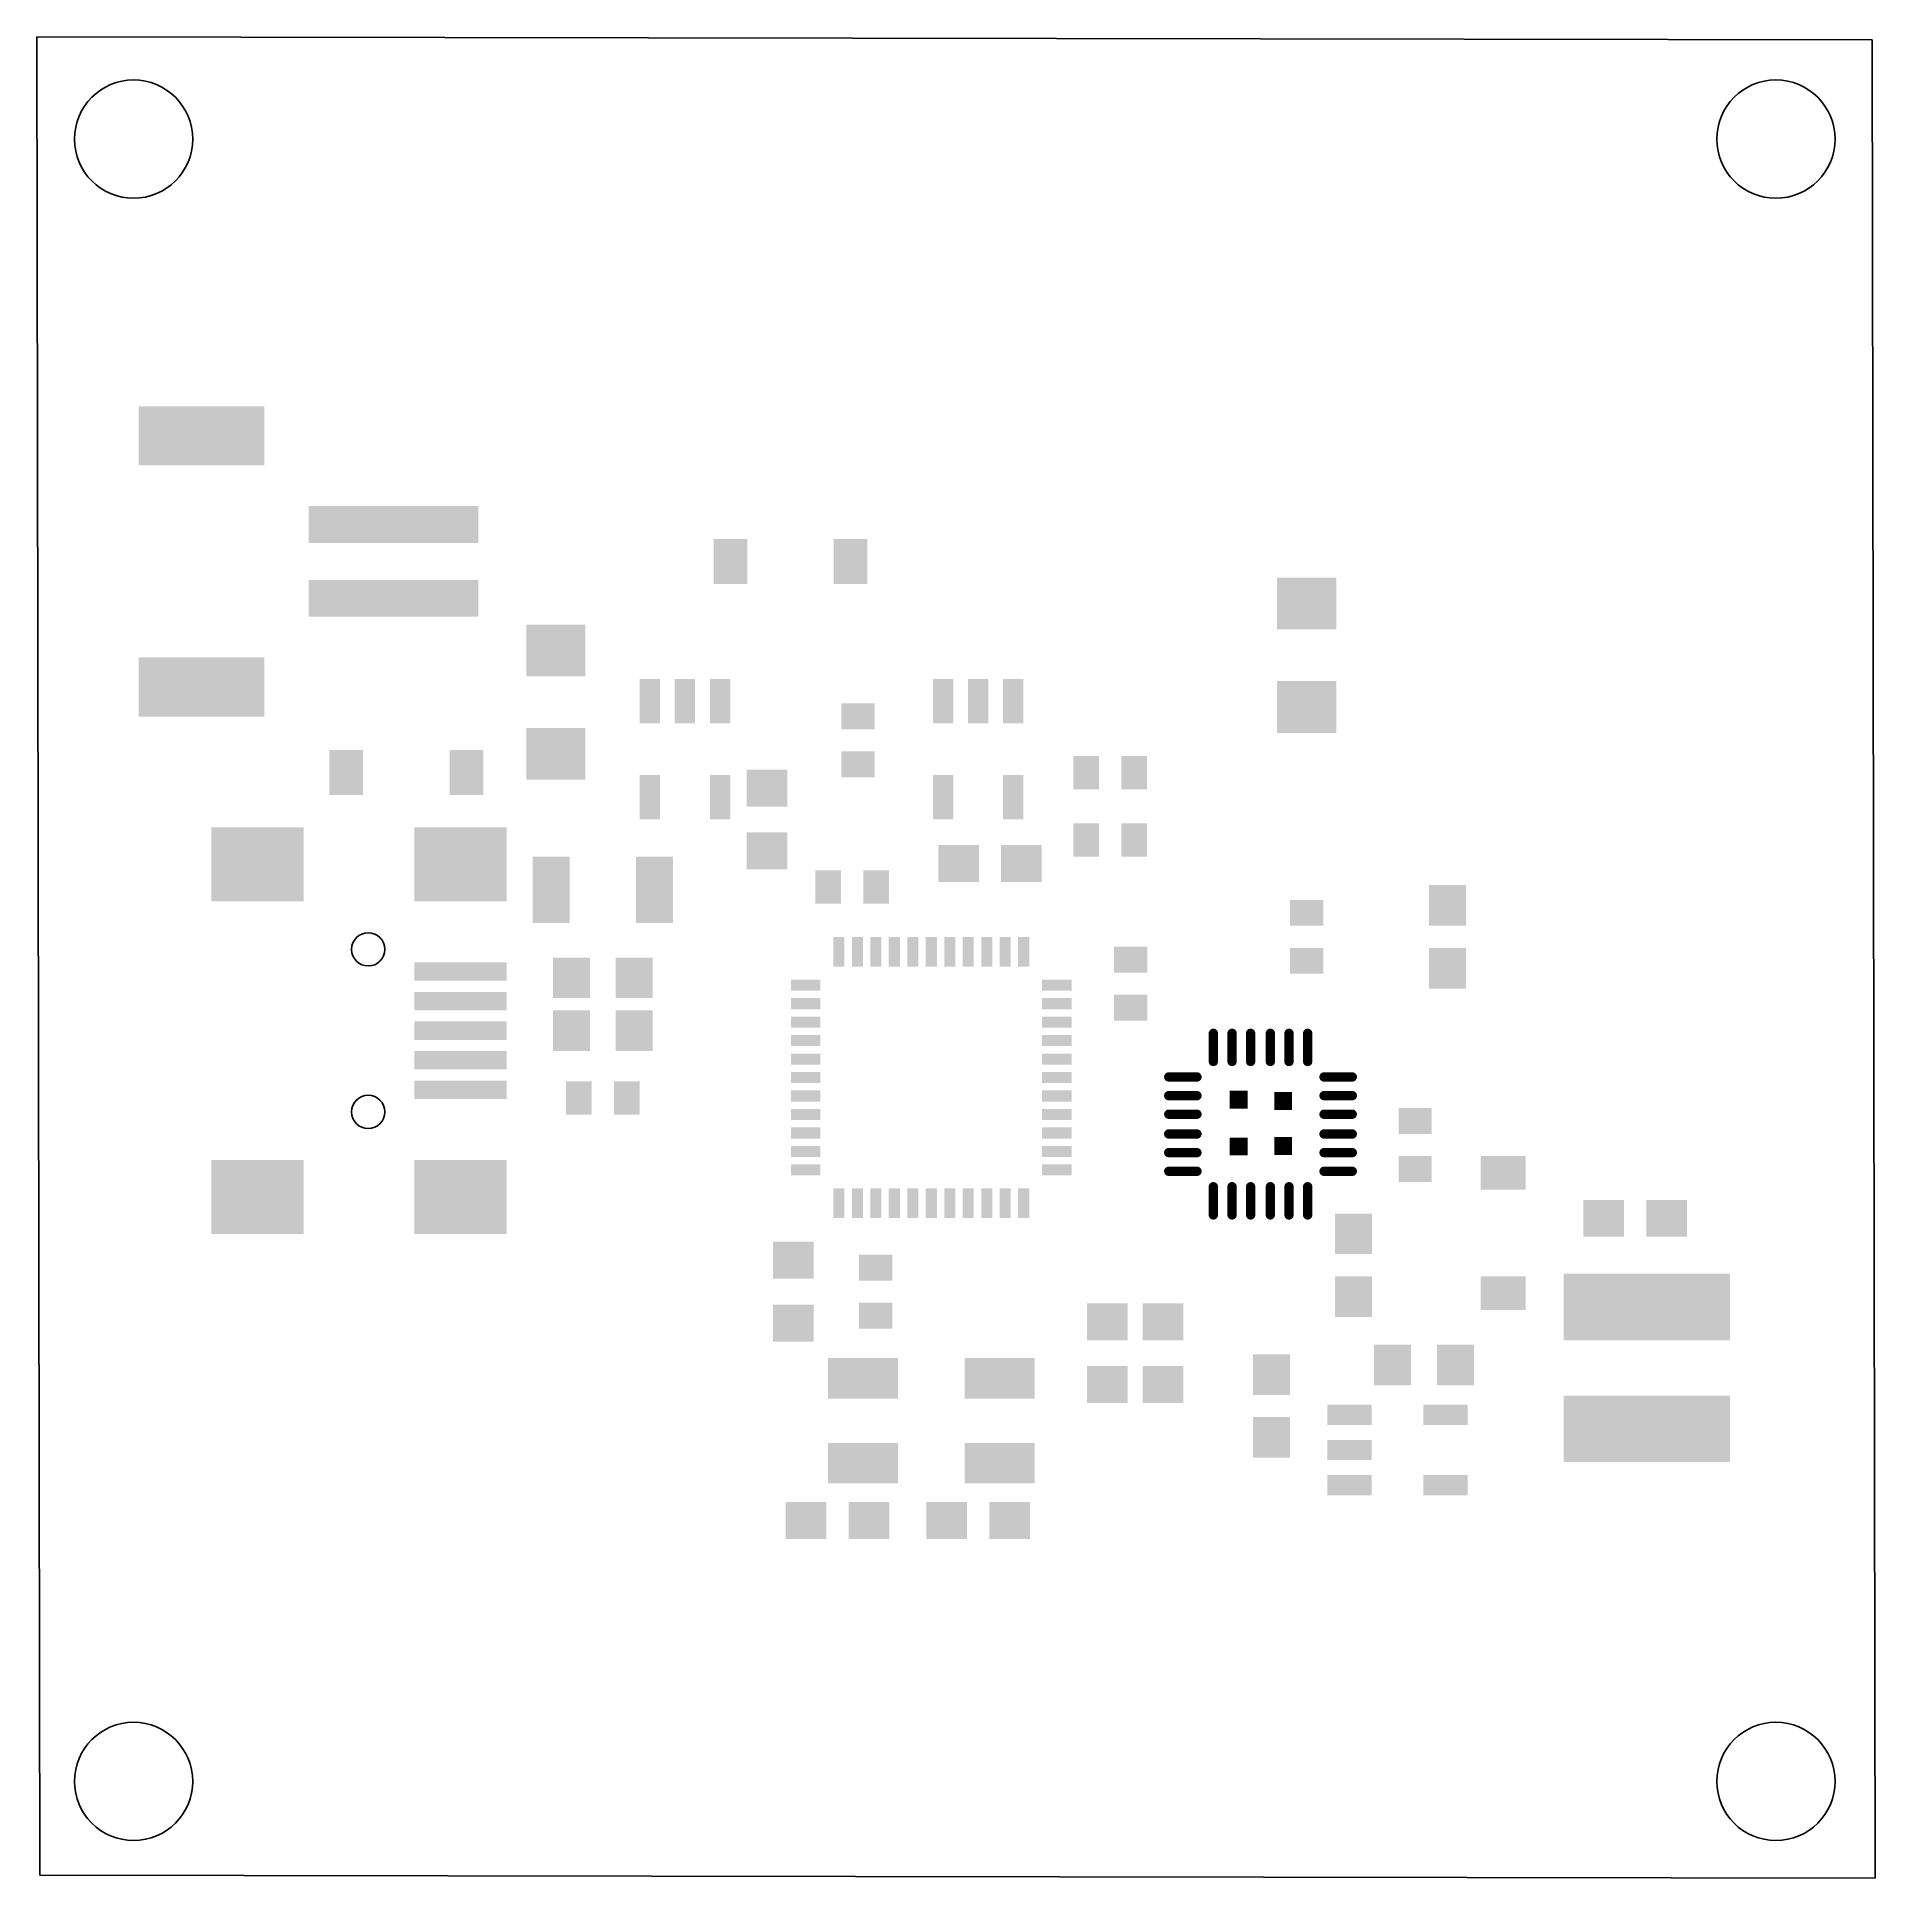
# Model space of a CAD drawing. Extents: x -0.1 to 49.7, y -0.1 to 49.8.
import ezdxf

# ---------------------------------------------------------------- set-up
doc = ezdxf.new("R2010")
doc.units = 0
doc.layers.add('20', color=7, linetype='CONTINUOUS')
doc.layers.add('31', color=253, linetype='CONTINUOUS')

# ---------------------------------------------------------------- blocks, each defined once
blk = doc.blocks.new('RECT')
blk.add_solid([(-0.5, -0.5), (0.5, -0.5), (-0.5, 0.5), (0.5, 0.5)])
blk = doc.blocks.new('RECT162560X40640R100')
at = {"const_width": 0.127}
blk.add_lwpolyline([(0.4445, 0), (0.4445, 0, 0.4142), (0.381, 0.0635), (-0.381, 0.0635, 0.4142), (-0.4445, 0), (-0.4445, 0, 0.4142), (-0.381, -0.0635), (0.381, -0.0635, 0.4142)], format="xyb", close=True, dxfattribs=at)
blk.add_solid([(-0.4064, -0.0254), (0.4064, -0.0254), (-0.4064, 0.0254), (0.4064, 0.0254)])

msp = doc.modelspace()

# ---------------------------------------------------------------- linework, layer by layer
at = {"layer": '20'}
for p, q in [((49.5969, 49.6788), (-0.0794, 49.7581)), ((-0.0794, 49.7581), (0, 0)), ((49.6763, -0.0794), (49.5969, 49.6788)), ((0, 0), (49.6763, -0.0794))]:
    msp.add_line(p, q, dxfattribs=at)
for centre, radius in [((2.54, 46.99), 1.6), ((46.99, 46.99), 1.6), ((8.89, 25.06), 0.45), ((8.89, 20.66), 0.45), ((2.54, 2.54), 1.6), ((46.99, 2.54), 1.6)]:
    msp.add_circle(centre, radius, dxfattribs=at)

# ---------------------------------------------------------------- block references
at = {"layer": '31'}
for p, xscale, yscale, rotation in [((4.3738, 38.96), 3.4, 1.6, 180), ((18.695, 35.56), 0.91, 1.22, 180), ((4.3738, 32.16), 3.4, 1.6, 180), ((16.5125, 31.7801), 0.55, 1.2, 180), ((17.4625, 31.7801), 0.55, 1.2, 180), ((18.4125, 31.7801), 0.55, 1.2, 180), ((24.45, 31.7801), 0.55, 1.2, 180), ((25.4, 31.7801), 0.55, 1.2, 180), ((26.35, 31.7801), 0.55, 1.2, 180), ((22.1456, 31.3681), 0.7, 0.9, 270), ((8.2969, 29.845), 0.91, 1.22, 180), ((22.1456, 30.0681), 0.7, 0.9, 270), ((16.5125, 29.1799), 0.55, 1.2, 180), ((18.4125, 29.1799), 0.55, 1.2, 180), ((24.45, 29.1799), 0.55, 1.2, 180), ((26.35, 29.1799), 0.55, 1.2, 180), ((21.3369, 26.7494), 0.7, 0.9, 180), ((22.6369, 26.7494), 0.7, 0.9, 180), ((34.29, 26.05), 0.7, 0.9, 90), ((21.63, 24.99), 0.8, 0.3, 270), ((22.13, 24.99), 0.8, 0.3, 270), ((22.63, 24.99), 0.8, 0.3, 270), ((23.13, 24.99), 0.8, 0.3, 270), ((23.63, 24.99), 0.8, 0.3, 270), ((24.13, 24.99), 0.8, 0.3, 90), ((24.63, 24.99), 0.8, 0.3, 90), ((25.13, 24.99), 0.8, 0.3, 90), ((25.63, 24.99), 0.8, 0.3, 90), ((26.13, 24.99), 0.8, 0.3, 90), ((26.63, 24.99), 0.8, 0.3, 90), ((29.5275, 24.78), 0.7, 0.9, 90), ((34.29, 24.75), 0.7, 0.9, 90), ((20.73, 24.09), 0.8, 0.3, 180), ((27.53, 24.09), 0.8, 0.3, 180), ((20.73, 23.59), 0.8, 0.3, 180), ((27.53, 23.59), 0.8, 0.3, 180), ((29.5275, 23.48), 0.7, 0.9, 90), ((20.73, 23.09), 0.8, 0.3, 180), ((27.53, 23.09), 0.8, 0.3, 180), ((20.73, 22.59), 0.8, 0.3, 180), ((27.53, 22.59), 0.8, 0.3, 180), ((20.73, 22.09), 0.8, 0.3, 180), ((27.53, 22.09), 0.8, 0.3, 180), ((14.59, 21.0344), 0.7, 0.9, 180), ((15.89, 21.0344), 0.7, 0.9, 180), ((20.73, 21.59), 0.8, 0.3, 180), ((32.4485, 20.9931), 0.4826, 0.4826, 90), ((33.655, 20.955), 0.4826, 0.4826, 90), ((37.2269, 20.4144), 0.7, 0.9, 270), ((32.4485, 19.7231), 0.4826, 0.4826, 90), ((33.655, 19.7358), 0.4826, 0.4826, 90), ((37.2269, 19.1144), 0.7, 0.9, 270), ((39.6081, 19.0081), 0.91, 1.22, 90), ((21.63, 18.19), 0.8, 0.3, 270), ((22.13, 18.19), 0.8, 0.3, 270), ((22.63, 18.19), 0.8, 0.3, 270), ((23.13, 18.19), 0.8, 0.3, 270), ((23.63, 18.19), 0.8, 0.3, 270), ((24.13, 18.19), 0.8, 0.3, 270), ((24.63, 18.19), 0.8, 0.3, 90), ((25.13, 18.19), 0.8, 0.3, 90), ((25.63, 18.19), 0.8, 0.3, 90), ((26.13, 18.19), 0.8, 0.3, 90), ((26.63, 18.19), 0.8, 0.3, 90), ((22.6219, 16.4456), 0.7, 0.9, 270), ((39.6081, 15.7581), 0.91, 1.22, 270), ((43.4975, 15.3819), 4.5, 1.8, 180), ((22.6219, 15.1456), 0.7, 0.9, 270), ((43.4975, 12.0819), 4.5, 1.8, 180), ((35.4505, 12.4594), 0.55, 1.2, 270), ((38.0507, 12.4594), 0.55, 1.2, 270), ((35.4505, 11.5094), 0.55, 1.2, 270), ((35.4505, 10.5594), 0.55, 1.2, 270), ((38.0507, 10.5594), 0.55, 1.2, 270)]:
    msp.add_blockref('RECT', p, dxfattribs=dict(at, xscale=xscale, yscale=yscale, rotation=rotation))
for p, yscale, rotation in [((9.5738, 36.56), 4.6, 90), ((9.5738, 34.56), 4.6, 90), ((19.685, 29.425), 1.1, 90), ((19.685, 27.725), 1.1, 90), ((20.3994, 16.6456), 1.1, 270), ((28.8925, 14.9788), 1.1, 270), ((30.4006, 14.9788), 1.1, 270), ((20.3994, 14.9456), 1.1, 270), ((36.615, 13.8113), 1.1, 180), ((38.315, 13.8113), 1.1, 180), ((28.8925, 13.2788), 1.1, 270), ((30.4006, 13.2788), 1.1, 270)]:
    msp.add_blockref('RECT', p, dxfattribs=dict(at, yscale=yscale, rotation=rotation))
for p, xscale, yscale in [((21.945, 35.56), 0.91, 1.22), ((34.29, 34.42), 1.6, 1.4), ((13.97, 33.15), 1.6, 1.4), ((34.29, 31.62), 1.6, 1.4), ((13.97, 30.35), 1.6, 1.4), ((11.5469, 29.845), 0.91, 1.22), ((28.3219, 29.845), 0.7, 0.9), ((29.6219, 29.845), 0.7, 0.9), ((28.3219, 28.0194), 0.7, 0.9), ((29.6219, 28.0194), 0.7, 0.9), ((5.89, 27.36), 2.5, 2), ((11.39, 27.36), 2.5, 2), ((11.39, 24.46), 2.5, 0.5), ((11.39, 23.66), 2.5, 0.5), ((11.39, 22.86), 2.5, 0.5), ((11.39, 22.06), 2.5, 0.5), ((11.39, 21.26), 2.5, 0.5), ((27.53, 21.59), 0.8, 0.3), ((20.73, 21.09), 0.8, 0.3), ((27.53, 21.09), 0.8, 0.3), ((20.73, 20.59), 0.8, 0.3), ((27.53, 20.59), 0.8, 0.3), ((20.73, 20.09), 0.8, 0.3), ((27.53, 20.09), 0.8, 0.3), ((20.73, 19.59), 0.8, 0.3), ((27.53, 19.59), 0.8, 0.3), ((5.89, 18.36), 2.5, 2), ((11.39, 18.36), 2.5, 2), ((20.73, 19.09), 0.8, 0.3), ((27.53, 19.09), 0.8, 0.3), ((22.28, 13.4531), 1.9, 1.1), ((25.98, 13.4531), 1.9, 1.1), ((22.28, 11.1531), 1.9, 1.1), ((25.98, 11.1531), 1.9, 1.1)]:
    msp.add_blockref('RECT', p, dxfattribs=dict(at, xscale=xscale, yscale=yscale))
for p, yscale in [((13.84, 26.67), 1.8), ((16.64, 26.67), 1.8), ((14.39, 24.2888), 1.1), ((16.09, 24.2888), 1.1), ((14.39, 22.86), 1.1), ((16.09, 22.86), 1.1)]:
    msp.add_blockref('RECT', p, dxfattribs=dict(at, yscale=yscale))
at = {"layer": '31', "xscale": 1.1}
for p, rotation in [((24.8675, 27.3844), 180), ((26.5675, 27.3844), 180), ((38.1, 26.25), 270), ((38.1, 24.55), 270), ((35.56, 17.36), 270), ((35.56, 15.66), 270), ((33.3375, 13.55), 270), ((33.3375, 11.85), 270)]:
    msp.add_blockref('RECT', p, dxfattribs=dict(at, rotation=rotation))
at = {"layer": '31'}
for p, rotation in [((31.7633, 22.4062), 270), ((32.2704, 22.4062), 270), ((32.7725, 22.4062), 270), ((33.3075, 22.4062), 270), ((33.8121, 22.4062), 270), ((34.3167, 22.4062), 270), ((30.9384, 21.6067), 180), ((35.1416, 21.6067), 180), ((30.9384, 21.0996), 180), ((35.1416, 21.0996), 180), ((30.9384, 20.5975), 180), ((35.1416, 20.5975), 180), ((30.9384, 20.0625), 180), ((35.1416, 20.0625), 180), ((30.9384, 19.5579), 180), ((35.1416, 19.5579), 180), ((30.9384, 19.0533), 180), ((35.1416, 19.0533), 180), ((31.7633, 18.2538), 270), ((32.2704, 18.2538), 270), ((32.7725, 18.2538), 270), ((33.3075, 18.2538), 270), ((33.8121, 18.2538), 270), ((34.3167, 18.2538), 270)]:
    msp.add_blockref('RECT162560X40640R100', p, dxfattribs=dict(at, rotation=rotation))
at = {"layer": '31', "xscale": 1.1}
for p in [(42.33, 17.78), (44.03, 17.78), (20.74, 9.6044), (22.44, 9.6044), (24.55, 9.6044), (26.25, 9.6044)]:
    msp.add_blockref('RECT', p, dxfattribs=at)

doc.saveas('drawing.dxf')
